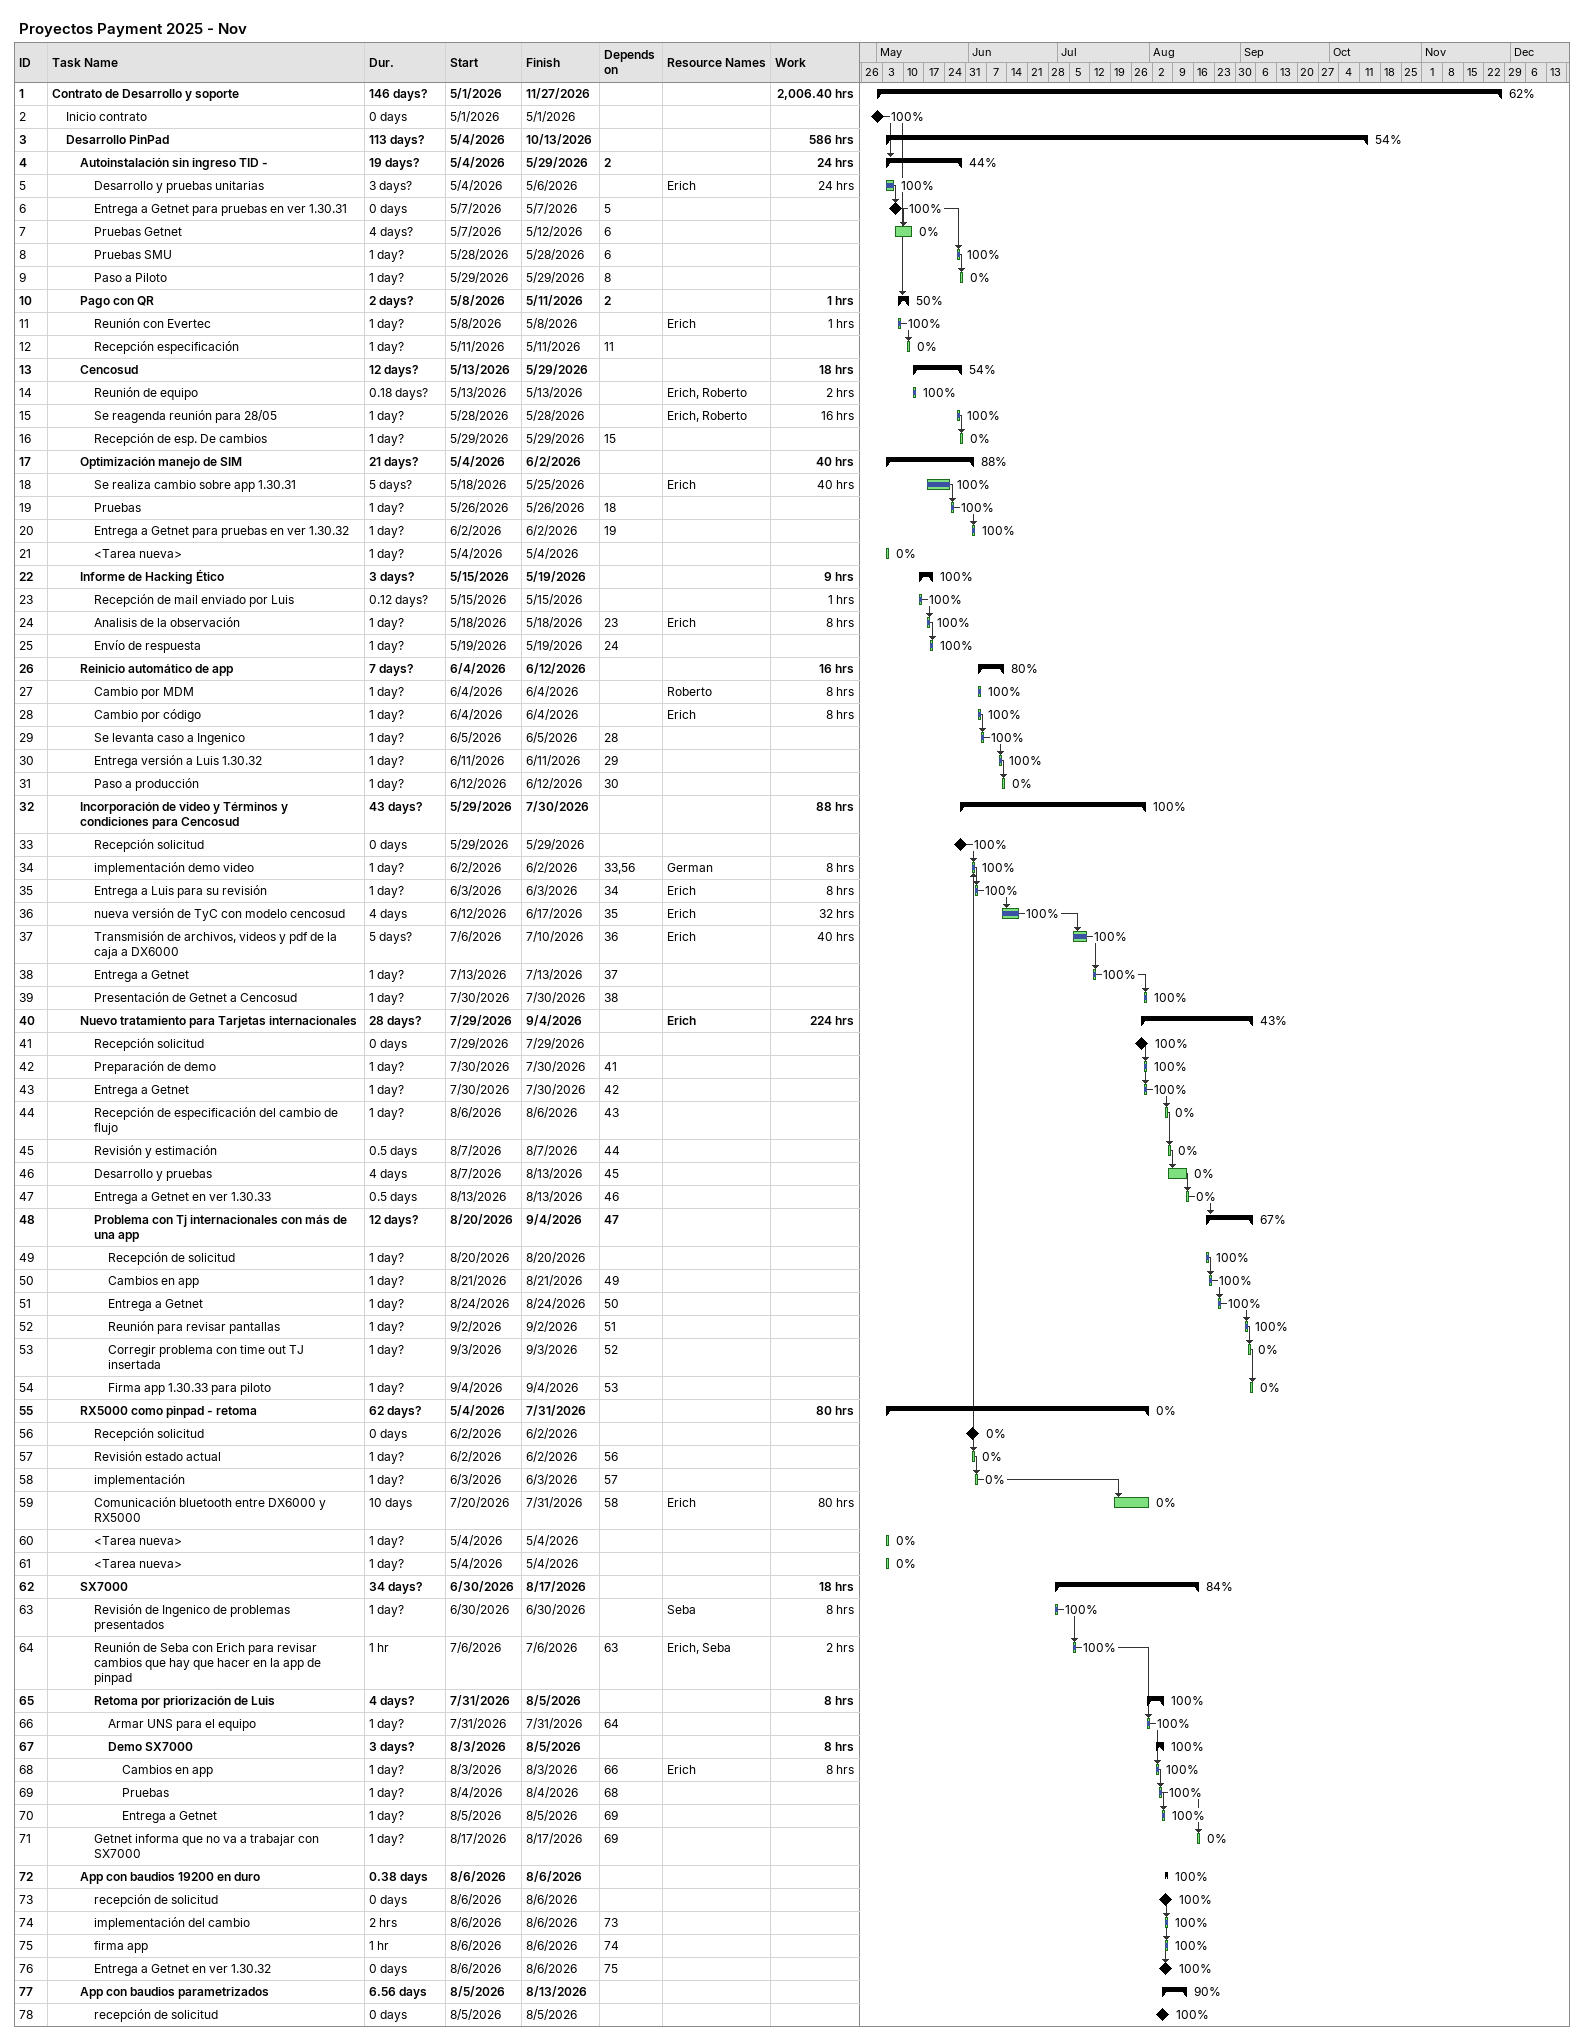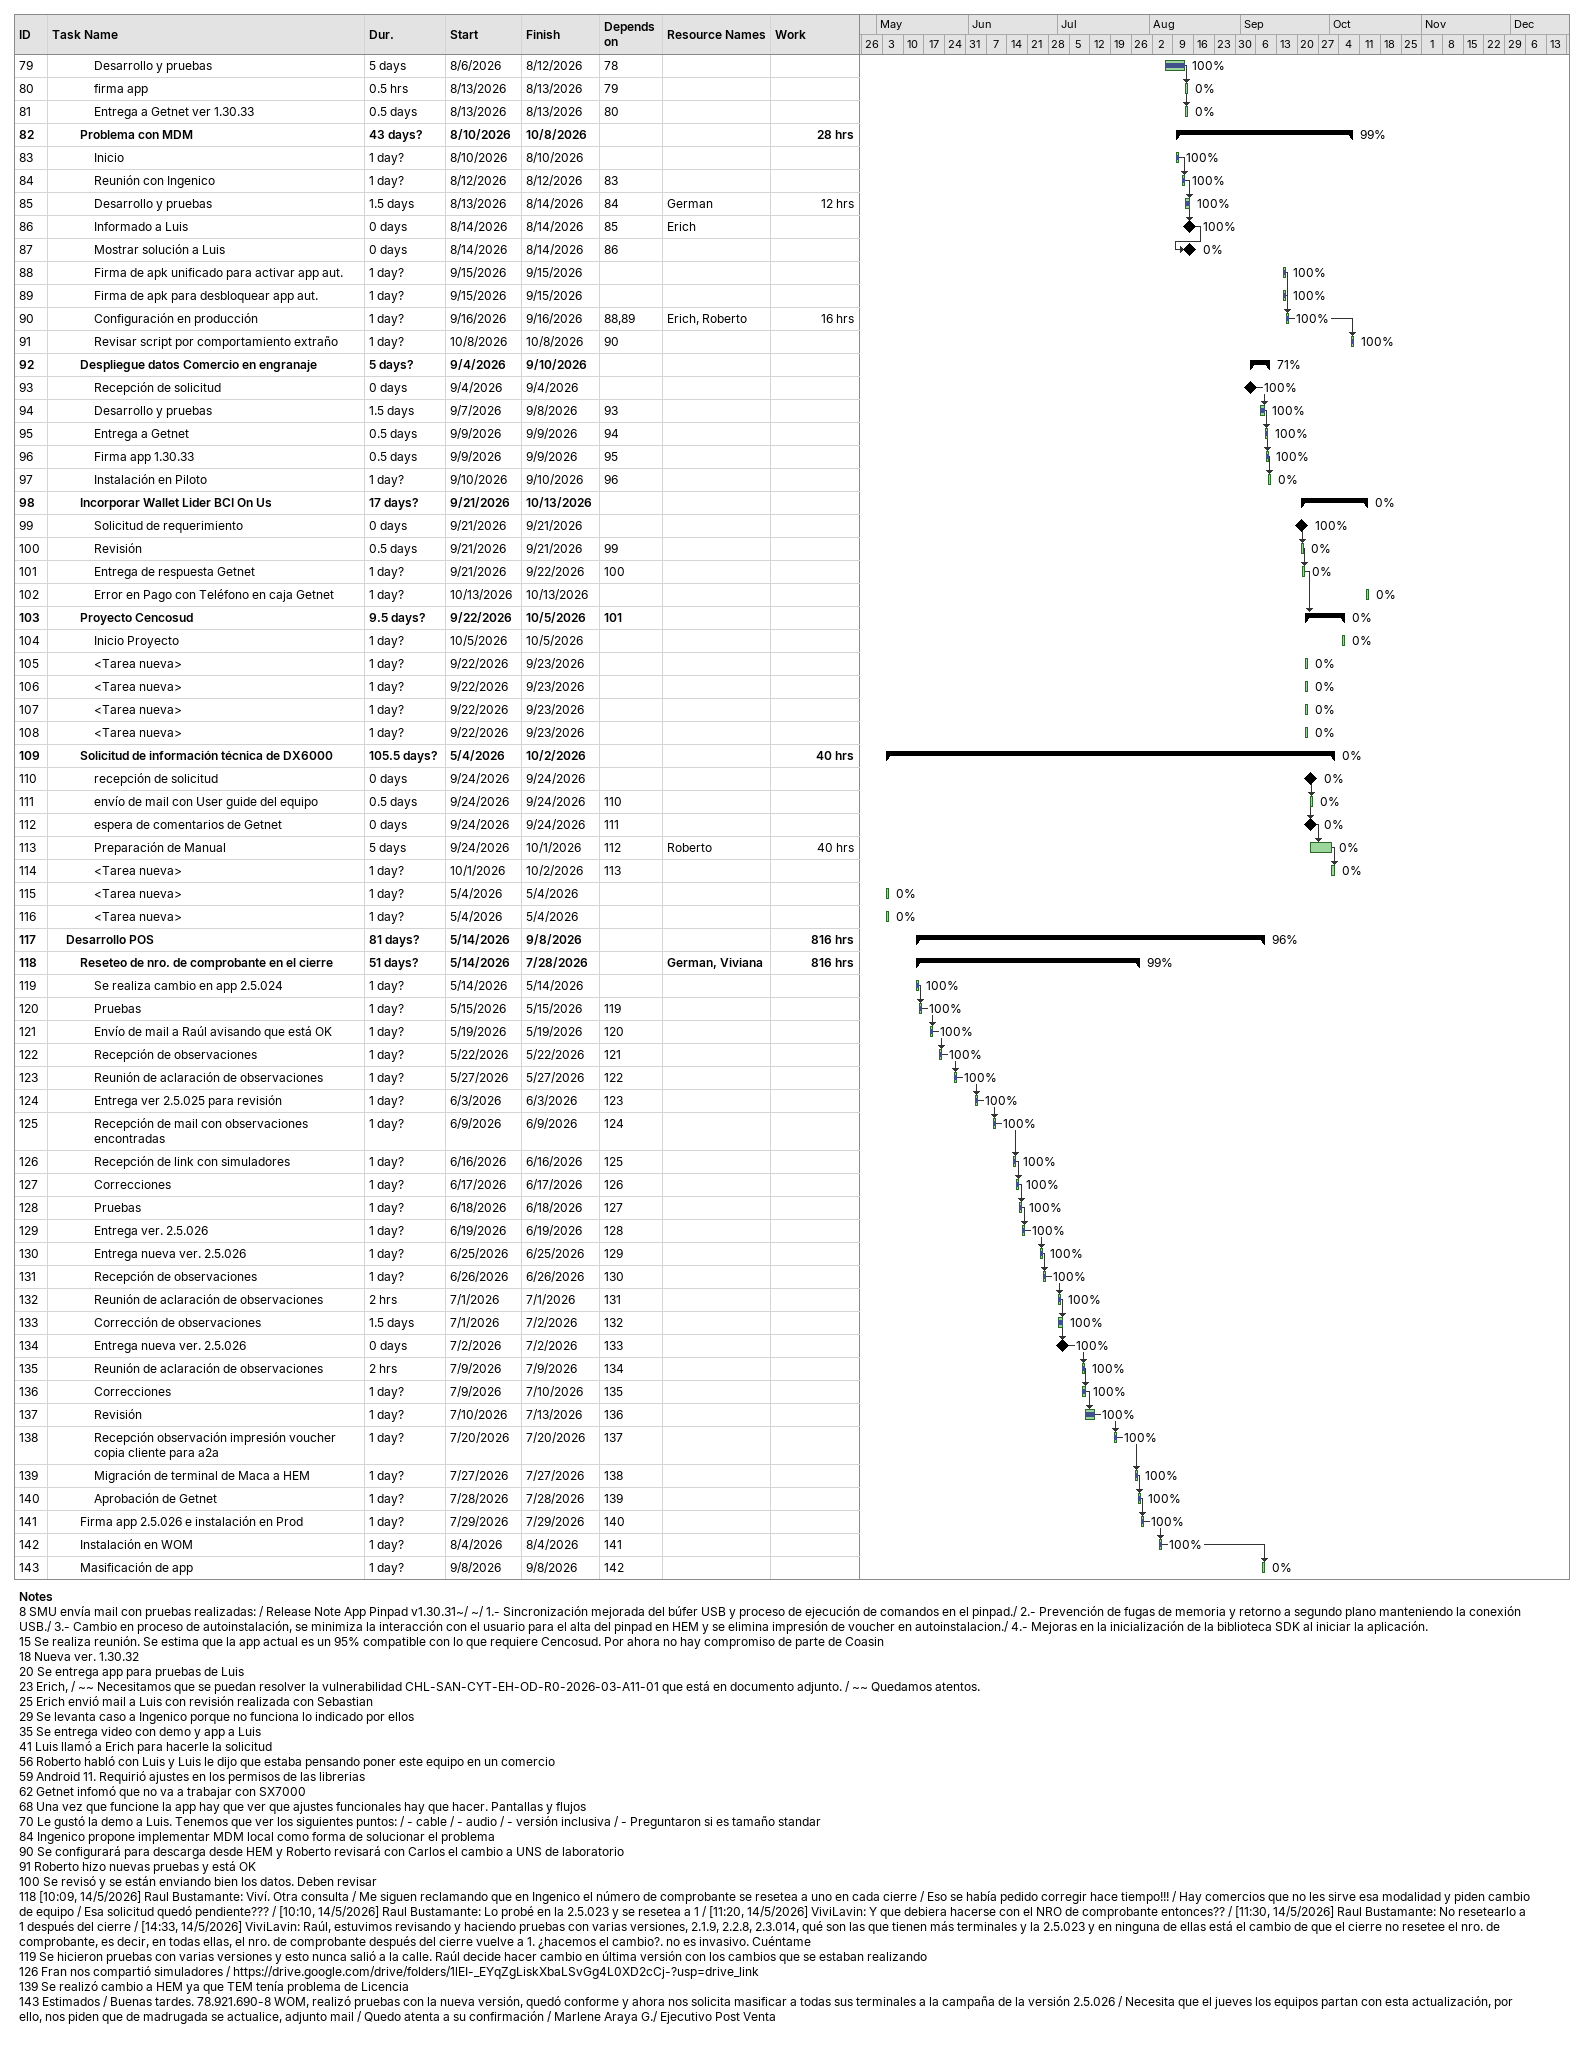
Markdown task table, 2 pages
Proyectos Payment 2025 - Nov

| ID | Level | Task | Duration | Start | Finish | Predecessors | Resources | % complete | Work (h) |
|---|---|---|---|---|---|---|---|---|---|
| 1 | 1 | **Contrato de Desarrollo y soporte** | 146d? | 2026-05-01 | 2026-11-27 |  |  | 62 | 2006.40 |
| 2 | 2 | Inicio contrato | 0d | 2026-05-01 | 2026-05-01 |  |  | 100 |  |
| 3 | 2 | **Desarrollo PinPad** | 113d? | 2026-05-04 | 2026-10-13 |  |  | 54 | 586 |
| 4 | 3 | **Autoinstalación sin ingreso TID -** | 19d? | 2026-05-04 | 2026-05-29 | 2 |  | 44 | 24 |
| 5 | 4 | Desarrollo y pruebas unitarias | 3d? | 2026-05-04 | 2026-05-06 |  | Erich | 100 | 24 |
| 6 | 4 | Entrega a Getnet para pruebas en ver 1.30.31 | 0d | 2026-05-07 | 2026-05-07 | 5 |  | 100 |  |
| 7 | 4 | Pruebas Getnet | 4d? | 2026-05-07 | 2026-05-12 | 6 |  | 0 |  |
| 8 | 4 | Pruebas SMU | 1d? | 2026-05-28 | 2026-05-28 | 6 |  | 100 |  |
| 9 | 4 | Paso a Piloto | 1d? | 2026-05-29 | 2026-05-29 | 8 |  | 0 |  |
| 10 | 3 | **Pago con QR** | 2d? | 2026-05-08 | 2026-05-11 | 2 |  | 50 | 1 |
| 11 | 4 | Reunión con Evertec | 1d? | 2026-05-08 | 2026-05-08 |  | Erich | 100 | 1 |
| 12 | 4 | Recepción especificación | 1d? | 2026-05-11 | 2026-05-11 | 11 |  | 0 |  |
| 13 | 3 | **Cencosud** | 12d? | 2026-05-13 | 2026-05-29 |  |  | 54 | 18 |
| 14 | 4 | Reunión de equipo | 0.18d? | 2026-05-13 | 2026-05-13 |  | Erich, Roberto | 100 | 2 |
| 15 | 4 | Se reagenda reunión para 28/05 | 1d? | 2026-05-28 | 2026-05-28 |  | Erich, Roberto | 100 | 16 |
| 16 | 4 | Recepción de esp. De cambios | 1d? | 2026-05-29 | 2026-05-29 | 15 |  | 0 |  |
| 17 | 3 | **Optimización manejo de SIM** | 21d? | 2026-05-04 | 2026-06-02 |  |  | 88 | 40 |
| 18 | 4 | Se realiza cambio sobre app 1.30.31 | 5d? | 2026-05-18 | 2026-05-25 |  | Erich | 100 | 40 |
| 19 | 4 | Pruebas | 1d? | 2026-05-26 | 2026-05-26 | 18 |  | 100 |  |
| 20 | 4 | Entrega a Getnet para pruebas en ver 1.30.32 | 1d? | 2026-06-02 | 2026-06-02 | 19 |  | 100 |  |
| 21 | 4 | <Tarea nueva> | 1d? | 2026-05-04 | 2026-05-04 |  |  | 0 |  |
| 22 | 3 | **Informe de Hacking Ético** | 3d? | 2026-05-15 | 2026-05-19 |  |  | 100 | 9 |
| 23 | 4 | Recepción de mail enviado por Luis | 0.12d? | 2026-05-15 | 2026-05-15 |  |  | 100 | 1 |
| 24 | 4 | Analisis de la observación | 1d? | 2026-05-18 | 2026-05-18 | 23 | Erich | 100 | 8 |
| 25 | 4 | Envío de respuesta | 1d? | 2026-05-19 | 2026-05-19 | 24 |  | 100 |  |
| 26 | 3 | **Reinicio automático de app** | 7d? | 2026-06-04 | 2026-06-12 |  |  | 80 | 16 |
| 27 | 4 | Cambio por MDM | 1d? | 2026-06-04 | 2026-06-04 |  | Roberto | 100 | 8 |
| 28 | 4 | Cambio por código | 1d? | 2026-06-04 | 2026-06-04 |  | Erich | 100 | 8 |
| 29 | 4 | Se levanta caso a Ingenico | 1d? | 2026-06-05 | 2026-06-05 | 28 |  | 100 |  |
| 30 | 4 | Entrega versión a Luis 1.30.32 | 1d? | 2026-06-11 | 2026-06-11 | 29 |  | 100 |  |
| 31 | 4 | Paso a producción | 1d? | 2026-06-12 | 2026-06-12 | 30 |  | 0 |  |
| 32 | 3 | **Incorporación de video y Términos y condiciones para Cencosud** | 43d? | 2026-05-29 | 2026-07-30 |  |  | 100 | 88 |
| 33 | 4 | Recepción solicitud | 0d | 2026-05-29 | 2026-05-29 |  |  | 100 |  |
| 34 | 4 | implementación demo video | 1d? | 2026-06-02 | 2026-06-02 | 33, 56 | German | 100 | 8 |
| 35 | 4 | Entrega a Luis para su revisión | 1d? | 2026-06-03 | 2026-06-03 | 34 | Erich | 100 | 8 |
| 36 | 4 | nueva versión de TyC con modelo cencosud | 4d | 2026-06-12 | 2026-06-17 | 35 | Erich | 100 | 32 |
| 37 | 4 | Transmisión de archivos, videos y pdf de la caja a DX6000 | 5d? | 2026-07-06 | 2026-07-10 | 36 | Erich | 100 | 40 |
| 38 | 4 | Entrega a Getnet | 1d? | 2026-07-13 | 2026-07-13 | 37 |  | 100 |  |
| 39 | 4 | Presentación de Getnet a Cencosud | 1d? | 2026-07-30 | 2026-07-30 | 38 |  | 100 |  |
| 40 | 3 | **Nuevo tratamiento para Tarjetas internacionales** | 28d? | 2026-07-29 | 2026-09-04 |  | Erich | 43 | 224 |
| 41 | 4 | Recepción solicitud | 0d | 2026-07-29 | 2026-07-29 |  |  | 100 |  |
| 42 | 4 | Preparación de demo | 1d? | 2026-07-30 | 2026-07-30 | 41 |  | 100 |  |
| 43 | 4 | Entrega a Getnet | 1d? | 2026-07-30 | 2026-07-30 | 42 |  | 100 |  |
| 44 | 4 | Recepción de especificación del cambio de flujo | 1d? | 2026-08-06 | 2026-08-06 | 43 |  | 0 |  |
| 45 | 4 | Revisión y estimación | 0.5d | 2026-08-07 | 2026-08-07 | 44 |  | 0 |  |
| 46 | 4 | Desarrollo y pruebas | 4d | 2026-08-07 | 2026-08-13 | 45 |  | 0 |  |
| 47 | 4 | Entrega a Getnet en ver 1.30.33 | 0.5d | 2026-08-13 | 2026-08-13 | 46 |  | 0 |  |
| 48 | 4 | **Problema con Tj internacionales con más de una app** | 12d? | 2026-08-20 | 2026-09-04 | 47 |  | 67 |  |
| 49 | 5 | Recepción de solicitud | 1d? | 2026-08-20 | 2026-08-20 |  |  | 100 |  |
| 50 | 5 | Cambios en app | 1d? | 2026-08-21 | 2026-08-21 | 49 |  | 100 |  |
| 51 | 5 | Entrega a Getnet | 1d? | 2026-08-24 | 2026-08-24 | 50 |  | 100 |  |
| 52 | 5 | Reunión para revisar pantallas | 1d? | 2026-09-02 | 2026-09-02 | 51 |  | 100 |  |
| 53 | 5 | Corregir problema con time out TJ insertada | 1d? | 2026-09-03 | 2026-09-03 | 52 |  | 0 |  |
| 54 | 5 | Firma app 1.30.33 para piloto | 1d? | 2026-09-04 | 2026-09-04 | 53 |  | 0 |  |
| 55 | 3 | **RX5000 como pinpad - retoma** | 62d? | 2026-05-04 | 2026-07-31 |  |  | 0 | 80 |
| 56 | 4 | Recepción solicitud | 0d | 2026-06-02 | 2026-06-02 |  |  | 0 |  |
| 57 | 4 | Revisión estado actual | 1d? | 2026-06-02 | 2026-06-02 | 56 |  | 0 |  |
| 58 | 4 | implementación | 1d? | 2026-06-03 | 2026-06-03 | 57 |  | 0 |  |
| 59 | 4 | Comunicación bluetooth entre DX6000 y RX5000 | 10d | 2026-07-20 | 2026-07-31 | 58 | Erich | 0 | 80 |
| 60 | 4 | <Tarea nueva> | 1d? | 2026-05-04 | 2026-05-04 |  |  | 0 |  |
| 61 | 4 | <Tarea nueva> | 1d? | 2026-05-04 | 2026-05-04 |  |  | 0 |  |
| 62 | 3 | **SX7000** | 34d? | 2026-06-30 | 2026-08-17 |  |  | 84 | 18 |
| 63 | 4 | Revisión de Ingenico de problemas presentados | 1d? | 2026-06-30 | 2026-06-30 |  | Seba | 100 | 8 |
| 64 | 4 | Reunión de Seba con Erich para revisar cambios que hay que hacer en la app de pinpad | 1h | 2026-07-06 | 2026-07-06 | 63 | Erich, Seba | 100 | 2 |
| 65 | 4 | **Retoma por priorización de Luis** | 4d? | 2026-07-31 | 2026-08-05 |  |  | 100 | 8 |
| 66 | 5 | Armar UNS para el equipo | 1d? | 2026-07-31 | 2026-07-31 | 64 |  | 100 |  |
| 67 | 5 | **Demo SX7000** | 3d? | 2026-08-03 | 2026-08-05 |  |  | 100 | 8 |
| 68 | 6 | Cambios en app | 1d? | 2026-08-03 | 2026-08-03 | 66 | Erich | 100 | 8 |
| 69 | 6 | Pruebas | 1d? | 2026-08-04 | 2026-08-04 | 68 |  | 100 |  |
| 70 | 6 | Entrega a Getnet | 1d? | 2026-08-05 | 2026-08-05 | 69 |  | 100 |  |
| 71 | 4 | Getnet informa que no va a trabajar con SX7000 | 1d? | 2026-08-17 | 2026-08-17 | 69 |  | 0 |  |
| 72 | 3 | **App con baudios 19200 en duro** | 0.38d | 2026-08-06 | 2026-08-06 |  |  | 100 |  |
| 73 | 4 | recepción de solicitud | 0d | 2026-08-06 | 2026-08-06 |  |  | 100 |  |
| 74 | 4 | implementación del cambio | 2h | 2026-08-06 | 2026-08-06 | 73 |  | 100 |  |
| 75 | 4 | firma app | 1h | 2026-08-06 | 2026-08-06 | 74 |  | 100 |  |
| 76 | 4 | Entrega a Getnet en ver 1.30.32 | 0d | 2026-08-06 | 2026-08-06 | 75 |  | 100 |  |
| 77 | 3 | **App con baudios parametrizados** | 6.56d | 2026-08-05 | 2026-08-13 |  |  | 90 |  |
| 78 | 4 | recepción de solicitud | 0d | 2026-08-05 | 2026-08-05 |  |  | 100 |  |
| 79 | 4 | Desarrollo y pruebas | 5d | 2026-08-06 | 2026-08-12 | 78 |  | 100 |  |
| 80 | 4 | firma app | 0.5h | 2026-08-13 | 2026-08-13 | 79 |  | 0 |  |
| 81 | 4 | Entrega a Getnet ver 1.30.33 | 0.5d | 2026-08-13 | 2026-08-13 | 80 |  | 0 |  |
| 82 | 3 | **Problema con MDM** | 43d? | 2026-08-10 | 2026-10-08 |  |  | 99 | 28 |
| 83 | 4 | Inicio | 1d? | 2026-08-10 | 2026-08-10 |  |  | 100 |  |
| 84 | 4 | Reunión con Ingenico | 1d? | 2026-08-12 | 2026-08-12 | 83 |  | 100 |  |
| 85 | 4 | Desarrollo y pruebas | 1.5d | 2026-08-13 | 2026-08-14 | 84 | German | 100 | 12 |
| 86 | 4 | Informado a Luis | 0d | 2026-08-14 | 2026-08-14 | 85 | Erich | 100 |  |
| 87 | 4 | Mostrar solución a Luis | 0d | 2026-08-14 | 2026-08-14 | 86 |  | 0 |  |
| 88 | 4 | Firma de apk unificado para activar app aut. | 1d? | 2026-09-15 | 2026-09-15 |  |  | 100 |  |
| 89 | 4 | Firma de apk para desbloquear app aut. | 1d? | 2026-09-15 | 2026-09-15 |  |  | 100 |  |
| 90 | 4 | Configuración en producción | 1d? | 2026-09-16 | 2026-09-16 | 88, 89 | Erich, Roberto | 100 | 16 |
| 91 | 4 | Revisar script por comportamiento extraño | 1d? | 2026-10-08 | 2026-10-08 | 90 |  | 100 |  |
| 92 | 3 | **Despliegue datos Comercio en engranaje** | 5d? | 2026-09-04 | 2026-09-10 |  |  | 71 |  |
| 93 | 4 | Recepción de solicitud | 0d | 2026-09-04 | 2026-09-04 |  |  | 100 |  |
| 94 | 4 | Desarrollo y pruebas | 1.5d | 2026-09-07 | 2026-09-08 | 93 |  | 100 |  |
| 95 | 4 | Entrega a Getnet | 0.5d | 2026-09-09 | 2026-09-09 | 94 |  | 100 |  |
| 96 | 4 | Firma app 1.30.33 | 0.5d | 2026-09-09 | 2026-09-09 | 95 |  | 100 |  |
| 97 | 4 | Instalación en Piloto | 1d? | 2026-09-10 | 2026-09-10 | 96 |  | 0 |  |
| 98 | 3 | **Incorporar Wallet Lider BCI On Us** | 17d? | 2026-09-21 | 2026-10-13 |  |  | 0 |  |
| 99 | 4 | Solicitud de requerimiento | 0d | 2026-09-21 | 2026-09-21 |  |  | 100 |  |
| 100 | 4 | Revisión | 0.5d | 2026-09-21 | 2026-09-21 | 99 |  | 0 |  |
| 101 | 4 | Entrega de respuesta Getnet | 1d? | 2026-09-21 | 2026-09-22 | 100 |  | 0 |  |
| 102 | 4 | Error en Pago con Teléfono en caja Getnet | 1d? | 2026-10-13 | 2026-10-13 |  |  | 0 |  |
| 103 | 3 | **Proyecto Cencosud** | 9.5d? | 2026-09-22 | 2026-10-05 | 101 |  | 0 |  |
| 104 | 4 | Inicio Proyecto | 1d? | 2026-10-05 | 2026-10-05 |  |  | 0 |  |
| 105 | 4 | <Tarea nueva> | 1d? | 2026-09-22 | 2026-09-23 |  |  | 0 |  |
| 106 | 4 | <Tarea nueva> | 1d? | 2026-09-22 | 2026-09-23 |  |  | 0 |  |
| 107 | 4 | <Tarea nueva> | 1d? | 2026-09-22 | 2026-09-23 |  |  | 0 |  |
| 108 | 4 | <Tarea nueva> | 1d? | 2026-09-22 | 2026-09-23 |  |  | 0 |  |
| 109 | 3 | **Solicitud de información técnica de DX6000** | 105.5d? | 2026-05-04 | 2026-10-02 |  |  | 0 | 40 |
| 110 | 4 | recepción de solicitud | 0d | 2026-09-24 | 2026-09-24 |  |  | 0 |  |
| 111 | 4 | envío de mail con User guide del equipo | 0.5d | 2026-09-24 | 2026-09-24 | 110 |  | 0 |  |
| 112 | 4 | espera de comentarios de Getnet | 0d | 2026-09-24 | 2026-09-24 | 111 |  | 0 |  |
| 113 | 4 | Preparación de Manual | 5d | 2026-09-24 | 2026-10-01 | 112 | Roberto | 0 | 40 |
| 114 | 4 | <Tarea nueva> | 1d? | 2026-10-01 | 2026-10-02 | 113 |  | 0 |  |
| 115 | 4 | <Tarea nueva> | 1d? | 2026-05-04 | 2026-05-04 |  |  | 0 |  |
| 116 | 4 | <Tarea nueva> | 1d? | 2026-05-04 | 2026-05-04 |  |  | 0 |  |
| 117 | 2 | **Desarrollo POS** | 81d? | 2026-05-14 | 2026-09-08 |  |  | 96 | 816 |
| 118 | 3 | **Reseteo de nro. de comprobante en el cierre** | 51d? | 2026-05-14 | 2026-07-28 |  | German, Viviana | 99 | 816 |
| 119 | 4 | Se realiza cambio en app 2.5.024 | 1d? | 2026-05-14 | 2026-05-14 |  |  | 100 |  |
| 120 | 4 | Pruebas | 1d? | 2026-05-15 | 2026-05-15 | 119 |  | 100 |  |
| 121 | 4 | Envío de mail a Raúl avisando que está OK | 1d? | 2026-05-19 | 2026-05-19 | 120 |  | 100 |  |
| 122 | 4 | Recepción de observaciones | 1d? | 2026-05-22 | 2026-05-22 | 121 |  | 100 |  |
| 123 | 4 | Reunión de aclaración de observaciones | 1d? | 2026-05-27 | 2026-05-27 | 122 |  | 100 |  |
| 124 | 4 | Entrega ver 2.5.025 para revisión | 1d? | 2026-06-03 | 2026-06-03 | 123 |  | 100 |  |
| 125 | 4 | Recepción de mail con observaciones encontradas | 1d? | 2026-06-09 | 2026-06-09 | 124 |  | 100 |  |
| 126 | 4 | Recepción de link con simuladores | 1d? | 2026-06-16 | 2026-06-16 | 125 |  | 100 |  |
| 127 | 4 | Correcciones | 1d? | 2026-06-17 | 2026-06-17 | 126 |  | 100 |  |
| 128 | 4 | Pruebas | 1d? | 2026-06-18 | 2026-06-18 | 127 |  | 100 |  |
| 129 | 4 | Entrega ver. 2.5.026 | 1d? | 2026-06-19 | 2026-06-19 | 128 |  | 100 |  |
| 130 | 4 | Entrega nueva ver. 2.5.026 | 1d? | 2026-06-25 | 2026-06-25 | 129 |  | 100 |  |
| 131 | 4 | Recepción de observaciones | 1d? | 2026-06-26 | 2026-06-26 | 130 |  | 100 |  |
| 132 | 4 | Reunión de aclaración de observaciones | 2h | 2026-07-01 | 2026-07-01 | 131 |  | 100 |  |
| 133 | 4 | Corrección de observaciones | 1.5d | 2026-07-01 | 2026-07-02 | 132 |  | 100 |  |
| 134 | 4 | Entrega nueva ver. 2.5.026 | 0d | 2026-07-02 | 2026-07-02 | 133 |  | 100 |  |
| 135 | 4 | Reunión de aclaración de observaciones | 2h | 2026-07-09 | 2026-07-09 | 134 |  | 100 |  |
| 136 | 4 | Correcciones | 1d? | 2026-07-09 | 2026-07-10 | 135 |  | 100 |  |
| 137 | 4 | Revisión | 1d? | 2026-07-10 | 2026-07-13 | 136 |  | 100 |  |
| 138 | 4 | Recepción observación impresión voucher copia cliente para a2a | 1d? | 2026-07-20 | 2026-07-20 | 137 |  | 100 |  |
| 139 | 4 | Migración de terminal de Maca a HEM | 1d? | 2026-07-27 | 2026-07-27 | 138 |  | 100 |  |
| 140 | 4 | Aprobación de Getnet | 1d? | 2026-07-28 | 2026-07-28 | 139 |  | 100 |  |
| 141 | 3 | Firma app 2.5.026 e instalación en Prod | 1d? | 2026-07-29 | 2026-07-29 | 140 |  | 100 |  |
| 142 | 3 | Instalación en WOM | 1d? | 2026-08-04 | 2026-08-04 | 141 |  | 100 |  |
| 143 | 3 | Masificación de app | 1d? | 2026-09-08 | 2026-09-08 | 142 |  | 0 |  |

Notes
- 8: SMU envía mail con pruebas realizadas: / Release Note App Pinpad v1.30.31~/ ~/ 1.- Sincronización mejorada del búfer USB y proceso de ejecución de comandos en el pinpad./ 2.- Prevención de fugas de memoria y retorno a segundo plano manteniendo la conexión USB./ 3.- Cambio en proceso de autoinstalación, se minimiza la interacción con el usuario para el alta del pinpad en HEM y se elimina impresión de voucher en autoinstalacion./ 4.- Mejoras en la inicialización de la biblioteca SDK al iniciar la aplicación.
- 15: Se realiza reunión. Se estima que la app actual es un 95% compatible con lo que requiere Cencosud. Por ahora no hay compromiso de parte de Coasin
- 18: Nueva ver. 1.30.32
- 20: Se entrega app para pruebas de Luis
- 23: Erich, / ~~ Necesitamos que se puedan resolver la vulnerabilidad CHL-SAN-CYT-EH-OD-R0-2026-03-A11-01 que está en documento adjunto. / ~~ Quedamos atentos.
- 25: Erich envió mail a Luis con revisión realizada con Sebastian
- 29: Se levanta caso a Ingenico porque no funciona lo indicado por ellos
- 35: Se entrega video con demo y app a Luis
- 41: Luis llamó a Erich para hacerle la solicitud
- 56: Roberto habló con Luis y Luis le dijo que estaba pensando poner este equipo en un comercio
- 59: Android 11. Requirió ajustes en los permisos de las librerias
- 62: Getnet infomó que no va a trabajar con SX7000
- 68: Una vez que funcione la app hay que ver que ajustes funcionales hay que hacer. Pantallas y flujos
- 70: Le gustó la demo a Luis. Tenemos que ver los siguientes puntos: / - cable / - audio / - versión inclusiva / - Preguntaron si es tamaño standar
- 84: Ingenico propone implementar MDM local como forma de solucionar el problema
- 90: Se configurará para descarga desde HEM y Roberto revisará con Carlos el cambio a UNS de laboratorio
- 91: Roberto hizo nuevas pruebas y está OK
- 100: Se revisó y se están enviando bien los datos. Deben revisar
- 118: [10:09, 14/5/2026] Raul Bustamante: Viví. Otra consulta / Me siguen reclamando que en Ingenico el número de comprobante se resetea a uno en cada cierre / Eso se había pedido corregir hace tiempo!!! / Hay comercios que no les sirve esa modalidad y piden cambio de equipo / Esa solicitud quedó pendiente??? / [10:10, 14/5/2026] Raul Bustamante: Lo probé en la 2.5.023 y se resetea a 1 / [11:20, 14/5/2026] ViviLavin: Y que debiera hacerse con el NRO de comprobante entonces?? / [11:30, 14/5/2026] Raul Bustamante: No resetearlo a 1 después del cierre / [14:33, 14/5/2026] ViviLavin: Raúl, estuvimos revisando y haciendo pruebas con varias versiones, 2.1.9, 2.2.8, 2.3.014, qué son las que tienen más terminales y la 2.5.023 y en ninguna de ellas está el cambio de que el cierre no resetee el nro. de comprobante, es decir, en todas ellas, el nro. de comprobante después del cierre vuelve a 1. ¿hacemos el cambio?. no es invasivo. Cuéntame
- 119: Se hicieron pruebas con varias versiones y esto nunca salió a la calle. Raúl decide hacer cambio en última versión con los cambios que se estaban realizando
- 126: Fran nos compartió simuladores / https://drive.google.com/drive/folders/1lEI-_EYqZgLiskXbaLSvGg4L0XD2cCj-?usp=drive_link
- 139: Se realizó cambio a HEM ya que TEM tenía problema de Licencia
- 143: Estimados / Buenas tardes. 78.921.690-8 WOM, realizó pruebas con la nueva versión, quedó conforme y ahora nos solicita masificar a todas sus terminales a la campaña de la versión 2.5.026 / Necesita que el jueves los equipos partan con esta actualización, por ello, nos piden que de madrugada se actualice, adjunto mail / Quedo atenta a su confirmación / Marlene Araya G./ Ejecutivo Post Venta
